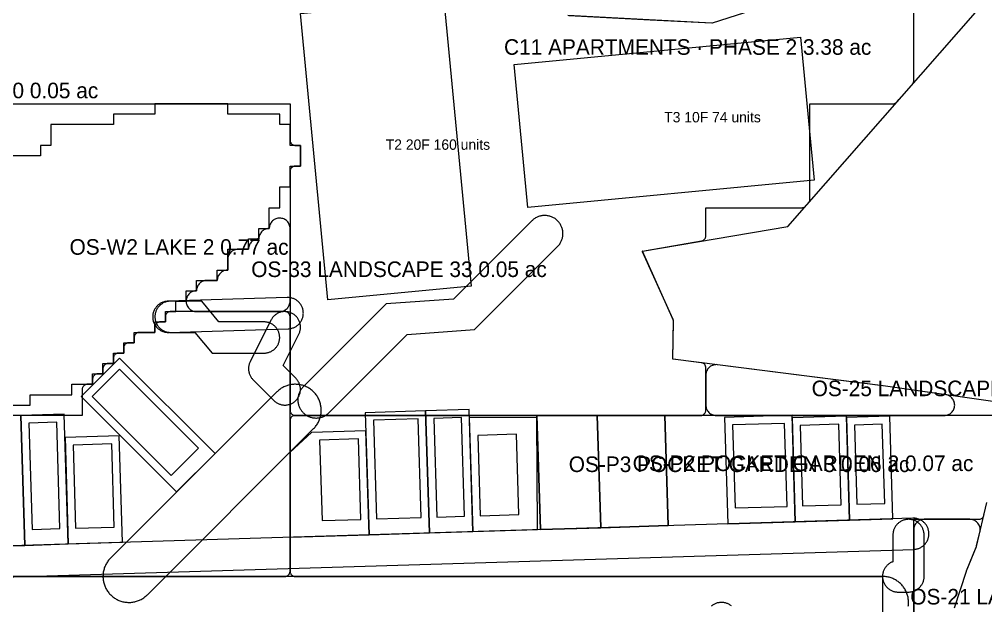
# Model space of a CAD drawing. Extents: x 32 to 940, y -21 to 684.
# Drawn here: x 487.9 to 673.8, y 413.4 to 526.3 of the extents above; entities that cross this region are included whole.
import ezdxf

# ---------------------------------------------------------------- set-up
doc = ezdxf.new("R2010")
doc.units = 0
for name, color, linetype, lineweight in [('BUILDING-APARTMENTS', 1, 'Continuous', 0), ('GREEN-IN-VILLAS', 3, 'Continuous', 0), ('GREEN-LANDSCAPE', 3, 'Continuous', 0), ('PLOT', 4, 'Continuous', 0), ('ROAD-PRIMARY', 1, 'Continuous', 0), ('ROAD-SECONDARY', 1, 'Continuous', 0), ('ROAD-TERTIARY', 7, 'Continuous', 0), ('SITE-BOUNDARY', 7, 'Continuous', 0), ('TEXT-PLOT', 7, 'Continuous', 0), ('TEXT-ZONE', 7, 'Continuous', 0), ('VILLA-HOUSE', 7, 'Continuous', 0), ('WATER', 5, 'Continuous', 0), ('ZONE-APARTMENTS', 1, 'Continuous', 0), ('ZONE-VILLAS', 2, 'Continuous', 0)]:
    doc.layers.add(name, color=color, linetype=linetype, lineweight=lineweight)

msp = doc.modelspace()

# ---------------------------------------------------------------- linework, layer by layer
at = {"layer": 'BUILDING-APARTMENTS'}
for points in [[(547.26, 472.28), (542, 527.4), (569.56, 530.03), (574.82, 474.91)], [(585.75, 490.02), (583.12, 517.58), (638.24, 522.84), (640.87, 495.28)]]:
    msp.add_lwpolyline(points, close=True, dxfattribs=at)
at = {"layer": 'GREEN-IN-VILLAS'}
for points in [[(587.49, 450), (588.17, 428.04), (588.17, 428.03), (588.17, 428.03), (599.77, 428.39), (599.77, 428.39), (599.77, 428.4), (599.11, 450)], [(599.11, 450), (599.77, 428.4), (599.77, 428.39), (599.78, 428.39), (612.77, 428.79), (612.77, 428.79), (612.77, 428.79), (612.12, 450)]]:
    msp.add_lwpolyline(points, close=True, dxfattribs=at)
at = {"layer": 'GREEN-LANDSCAPE'}
for points in [[(520, 472.05), (520.01, 471.85), (520.03, 471.65), (520.07, 471.46), (520.14, 471.27), (520.22, 471.09), (520.32, 470.92), (520.44, 470.75), (520.57, 470.6), (520.71, 470.47), (520.87, 470.35), (521.04, 470.24), (521.22, 470.16), (521.41, 470.09), (521.6, 470.04), (521.8, 470.01), (522, 470), (538, 470), (538.2, 470.01), (538.39, 470.04), (538.58, 470.09), (538.77, 470.15), (538.94, 470.24), (539.11, 470.34), (539.27, 470.45), (539.41, 470.59), (539.55, 470.73), (539.66, 470.89), (539.76, 471.06), (539.85, 471.23), (539.91, 471.42), (539.96, 471.61), (539.99, 471.8), (540, 472), (540, 486), (539.99, 486.19), (539.96, 486.38), (539.92, 486.57), (539.85, 486.75), (539.77, 486.93), (539.67, 487.1), (539.56, 487.25), (539.43, 487.4), (539.29, 487.53), (539.14, 487.65), (538.97, 487.75), (538.8, 487.83), (538.62, 487.9), (538.43, 487.95), (538.24, 487.99), (538.05, 488), (537.86, 487.99), (537.66, 487.97), (537.48, 487.93), (537.29, 487.87), (537.11, 487.79), (536.95, 487.7), (536.79, 487.59), (536.64, 487.47), (536.5, 487.33), (536.38, 487.18), (536.28, 487.02), (536.19, 486.84), (536.11, 486.67), (536.06, 486.48), (536.02, 486.29), (536, 486.1), (536, 486), (535.9, 486), (535.71, 485.98), (535.51, 485.94), (535.33, 485.88), (535.14, 485.81), (534.97, 485.72), (534.81, 485.61), (534.66, 485.48), (534.52, 485.34), (534.39, 485.19), (534.28, 485.03), (534.19, 484.86), (534.12, 484.67), (534.06, 484.49), (534.02, 484.29), (534, 484.1), (534, 484), (533.9, 484), (533.71, 483.98), (533.51, 483.94), (533.33, 483.88), (533.14, 483.81), (532.97, 483.72), (532.81, 483.61), (532.66, 483.48), (532.52, 483.34), (532.39, 483.19), (532.28, 483.03), (532.19, 482.86), (532.12, 482.67), (532.06, 482.49), (532.02, 482.29), (532, 482.1), (532, 482), (531.95, 482), (530, 482), (529.8, 481.99), (529.61, 481.96), (529.42, 481.91), (529.23, 481.85), (529.06, 481.76), (528.89, 481.66), (528.73, 481.55), (528.59, 481.41), (528.45, 481.27), (528.34, 481.11), (528.24, 480.94), (528.15, 480.77), (528.09, 480.58), (528.04, 480.39), (528.01, 480.2), (528, 480), (528, 478.05), (528, 478), (527.9, 478), (527.71, 477.98), (527.51, 477.94), (527.33, 477.88), (527.14, 477.81), (526.97, 477.72), (526.81, 477.61), (526.66, 477.48), (526.52, 477.34), (526.39, 477.19), (526.28, 477.03), (526.19, 476.86), (526.12, 476.67), (526.06, 476.49), (526.02, 476.29), (526, 476.1), (526, 476), (525.95, 476), (524, 476), (523.81, 475.99), (523.62, 475.96), (523.44, 475.92), (523.26, 475.86), (523.08, 475.78), (522.92, 475.68), (522.76, 475.57), (522.62, 475.45), (522.49, 475.31), (522.37, 475.16), (522.27, 475), (522.18, 474.83), (522.11, 474.66), (522.06, 474.47), (522.02, 474.29), (522, 474.1), (522, 474), (521.9, 474), (521.7, 473.98), (521.51, 473.94), (521.32, 473.88), (521.13, 473.8), (520.96, 473.71), (520.79, 473.6), (520.64, 473.47), (520.5, 473.32), (520.38, 473.17), (520.27, 473), (520.18, 472.82), (520.1, 472.64), (520.05, 472.45), (520.02, 472.25)], [(620, 452), (620.01, 451.8), (620.04, 451.61), (620.09, 451.42), (620.15, 451.23), (620.24, 451.06), (620.34, 450.89), (620.45, 450.73), (620.59, 450.59), (620.73, 450.45), (620.89, 450.34), (621.06, 450.24), (621.23, 450.15), (621.42, 450.09), (621.61, 450.04), (621.8, 450.01), (622, 450), (665.88, 450), (666.07, 450.01), (666.26, 450.04), (666.45, 450.08), (666.63, 450.15), (666.81, 450.23), (666.98, 450.33), (667.13, 450.44), (667.28, 450.57), (667.41, 450.71), (667.53, 450.87), (667.63, 451.03), (667.71, 451.2), (667.78, 451.39), (667.83, 451.57), (667.87, 451.76), (667.88, 451.96), (667.87, 452.15), (667.85, 452.34), (667.81, 452.53), (667.75, 452.71), (667.67, 452.89), (667.58, 453.06), (667.47, 453.22), (667.34, 453.37), (667.2, 453.5), (667.05, 453.62), (666.89, 453.73), (666.72, 453.82), (666.54, 453.89), (666.35, 453.94), (666.16, 453.98), (654.11, 455.69), (654.08, 455.69), (622.25, 459.76), (622.05, 459.78), (621.85, 459.77), (621.66, 459.75), (621.46, 459.7), (621.27, 459.64), (621.09, 459.56), (620.92, 459.46), (620.76, 459.34), (620.61, 459.21), (620.47, 459.06), (620.35, 458.9), (620.24, 458.73), (620.16, 458.55), (620.09, 458.37), (620.04, 458.17), (620.01, 457.98), (620, 457.78)]]:
    msp.add_lwpolyline(points, close=True, dxfattribs=at)
msp.add_lwpolyline([(667.84, 412.98), (670.15, 420.02), (670.16, 420.04), (670.16, 420.06), (670.17, 420.07), (670.18, 420.09), (672, 424.62), (672.05, 424.76), (672.09, 424.9), (672.73, 427.53), (672.76, 427.73), (672.78, 427.93), (672.78, 428.13), (672.75, 428.33), (672.71, 428.53), (672.65, 428.72), (672.57, 428.9), (672.47, 429.07), (672.35, 429.24), (672.22, 429.39), (672.07, 429.53), (671.91, 429.65), (671.74, 429.75), (671.56, 429.84), (671.37, 429.91), (671.18, 429.96), (670.98, 429.99), (670.78, 430), (662, 430), (661.8, 429.99), (661.61, 429.96), (661.42, 429.91), (661.23, 429.85), (661.06, 429.76), (660.89, 429.66), (660.73, 429.55), (660.59, 429.41), (660.45, 429.27), (660.34, 429.11), (660.24, 428.94), (660.15, 428.77), (660.09, 428.58), (660.04, 428.39), (660.01, 428.2), (660, 428), (660, 411.02)], dxfattribs=at)
at = {"layer": 'PLOT'}
for points in [[(518.18, 435.28), (525.57, 442.67), (507.18, 461.05), (499.79, 453.66)], [(477.36, 424.63), (488.97, 424.99), (488.2, 449.98), (476.59, 449.62)], [(488.97, 424.99), (497.33, 425.25), (496.56, 450.23), (488.2, 449.98)], [(555.2, 427.02), (566.81, 427.38), (566.09, 450.87), (554.48, 450.51)], [(566.81, 427.38), (575.17, 427.63), (574.45, 451.12), (566.09, 450.87)], [(623.58, 449.63), (624.21, 429.14), (637.21, 429.54), (636.58, 450.03)], [(575.17, 427.63), (587.61, 428.02), (587.49, 449.52), (574.49, 449.62)], [(637.21, 429.54), (647.66, 429.86), (647.04, 449.85), (636.6, 449.53)], [(647.66, 429.86), (656.01, 430.11), (655.41, 449.85), (647.05, 449.6)], [(540, 426.56), (555.2, 427.02), (554.59, 447.01), (544.14, 446.69), (540, 442.93)], [(497.33, 425.25), (507.77, 425.57), (507.14, 446.06), (496.7, 445.74)]]:
    msp.add_lwpolyline(points, close=True, dxfattribs=at)
at = {"layer": 'ROAD-PRIMARY'}
msp.add_lwpolyline([(509.14, 414), (509.34, 414.01), (509.53, 414.03), (509.72, 414.05), (509.91, 414.08), (510.1, 414.12), (510.28, 414.17), (510.47, 414.22), (510.65, 414.28), (510.83, 414.35), (511.01, 414.42), (511.18, 414.5), (511.36, 414.59), (511.52, 414.68), (511.69, 414.78), (511.85, 414.89), (512, 415), (512.15, 415.12), (512.3, 415.25), (512.44, 415.38), (512.54, 415.46), (544.54, 447.46), (544.67, 447.6), (544.8, 447.75), (544.92, 447.89), (545.04, 448.05), (545.15, 448.2), (545.25, 448.37), (545.35, 448.53), (545.44, 448.7), (545.52, 448.87), (545.6, 449.05), (545.67, 449.23), (545.74, 449.41), (545.8, 449.59), (545.85, 449.78), (545.89, 449.97), (545.93, 450.15), (545.96, 450.35), (545.98, 450.54), (545.99, 450.73), (546, 450.92), (546, 451.11), (545.99, 451.3), (545.98, 451.5), (545.95, 451.69), (545.92, 451.88), (545.88, 452.06), (545.84, 452.25), (545.79, 452.44), (545.73, 452.62), (545.66, 452.8), (545.59, 452.98), (545.51, 453.15), (545.43, 453.33), (545.33, 453.5), (545.23, 453.66), (545.13, 453.82), (545.02, 453.98), (544.9, 454.13), (544.78, 454.28), (544.65, 454.42), (544.51, 454.56), (544.37, 454.69), (544.23, 454.82), (544.08, 454.94), (543.93, 455.05), (543.77, 455.16), (543.61, 455.27), (543.44, 455.36), (543.27, 455.45), (543.1, 455.54), (542.92, 455.62), (542.74, 455.69), (542.56, 455.75), (542.38, 455.81), (542.19, 455.86), (542, 455.9), (541.81, 455.93), (541.62, 455.96), (541.43, 455.98), (541.24, 455.99), (541.05, 456), (540.86, 456), (540.66, 455.99), (540.47, 455.97), (540.28, 455.95), (540.09, 455.92), (539.9, 455.88), (539.72, 455.83), (539.53, 455.78), (539.35, 455.72), (539.17, 455.65), (538.99, 455.58), (538.82, 455.5), (538.64, 455.41), (538.48, 455.32), (538.31, 455.22), (538.15, 455.11), (538, 455), (537.85, 454.88), (537.7, 454.75), (537.56, 454.62), (537.46, 454.54), (505.46, 422.54), (505.33, 422.4), (505.2, 422.25), (505.08, 422.11), (504.96, 421.95), (504.85, 421.8), (504.75, 421.63), (504.65, 421.47), (504.56, 421.3), (504.48, 421.13), (504.4, 420.95), (504.32, 420.77), (504.26, 420.59), (504.2, 420.41), (504.15, 420.22), (504.11, 420.03), (504.07, 419.85), (504.04, 419.65), (504.02, 419.46), (504.01, 419.27), (504, 419.08), (504, 418.89), (504.01, 418.7), (504.02, 418.5), (504.05, 418.31), (504.08, 418.12), (504.12, 417.94), (504.16, 417.75), (504.21, 417.56), (504.27, 417.38), (504.34, 417.2), (504.41, 417.02), (504.49, 416.85), (504.57, 416.67), (504.67, 416.5), (504.77, 416.34), (504.87, 416.18), (504.98, 416.02), (505.1, 415.87), (505.22, 415.72), (505.35, 415.58), (505.49, 415.44), (505.63, 415.31), (505.77, 415.18), (505.92, 415.06), (506.07, 414.95), (506.23, 414.84), (506.39, 414.73), (506.56, 414.64), (506.73, 414.55), (506.9, 414.46), (507.08, 414.38), (507.26, 414.31), (507.44, 414.25), (507.62, 414.19), (507.81, 414.14), (508, 414.1), (508.19, 414.07), (508.38, 414.04), (508.57, 414.02), (508.76, 414.01), (508.95, 414)], close=True, dxfattribs=at)
msp.add_lwpolyline([(658.95, 413.26), (658.97, 413.46), (658.99, 413.65), (659, 413.84), (659, 414.03), (659, 414.22), (658.98, 414.42), (658.96, 414.61), (658.94, 414.8), (658.9, 414.99), (658.86, 415.18), (658.81, 415.36), (658.75, 415.55), (658.69, 415.73), (658.62, 415.91), (658.55, 416.08), (658.46, 416.25), (658.37, 416.43), (658.28, 416.59), (658.17, 416.75), (658.06, 416.91), (657.95, 417.07), (657.83, 417.22), (657.7, 417.36), (657.57, 417.5), (657.43, 417.64), (657.29, 417.76), (657.14, 417.89), (656.99, 418.01), (656.84, 418.12), (656.67, 418.23), (656.51, 418.32), (656.34, 418.42), (656.17, 418.5), (656, 418.58), (655.82, 418.66), (655.64, 418.72), (655.45, 418.78), (655.27, 418.84), (655.08, 418.88), (654.89, 418.92), (654.7, 418.95), (654.51, 418.97), (654.32, 418.99), (654.13, 419), (654, 419), (420, 419)], dxfattribs=at)
at = {"layer": 'ROAD-SECONDARY'}
msp.add_lwpolyline([(545.1, 449.5), (545.26, 449.51), (545.42, 449.52), (545.57, 449.55), (545.73, 449.58), (545.88, 449.61), (546.03, 449.65), (546.18, 449.7), (546.33, 449.76), (546.47, 449.82), (546.61, 449.89), (546.75, 449.97), (546.89, 450.05), (547.02, 450.14), (547.14, 450.23), (547.27, 450.33), (547.38, 450.44), (547.48, 450.52), (562.56, 465.61), (575.48, 466.52), (591.48, 482.52), (591.58, 482.64), (591.69, 482.76), (591.78, 482.88), (591.88, 483.01), (591.97, 483.14), (592.04, 483.27), (592.12, 483.41), (592.19, 483.56), (592.25, 483.7), (592.3, 483.85), (592.35, 484), (592.39, 484.15), (592.43, 484.3), (592.46, 484.46), (592.48, 484.62), (592.49, 484.77), (592.5, 484.93), (592.5, 485.09), (592.49, 485.24), (592.48, 485.4), (592.46, 485.56), (592.43, 485.71), (592.39, 485.87), (592.35, 486.02), (592.3, 486.17), (592.24, 486.31), (592.18, 486.46), (592.11, 486.6), (592.04, 486.74), (591.96, 486.87), (591.87, 487), (591.78, 487.13), (591.68, 487.25), (591.57, 487.37), (591.46, 487.49), (591.35, 487.59), (591.23, 487.7), (591.11, 487.8), (590.98, 487.89), (590.85, 487.97), (590.71, 488.05), (590.57, 488.13), (590.43, 488.19), (590.28, 488.26), (590.14, 488.31), (589.99, 488.36), (589.84, 488.4), (589.68, 488.43), (589.53, 488.46), (589.37, 488.48), (589.21, 488.49), (589.06, 488.5), (588.9, 488.5), (588.74, 488.49), (588.58, 488.48), (588.43, 488.45), (588.27, 488.42), (588.12, 488.39), (587.97, 488.35), (587.82, 488.3), (587.67, 488.24), (587.53, 488.18), (587.39, 488.11), (587.25, 488.03), (587.11, 487.95), (586.98, 487.86), (586.86, 487.77), (586.73, 487.67), (586.62, 487.56), (586.52, 487.48), (571.44, 472.39), (558.52, 471.48), (542.52, 455.48), (542.42, 455.36), (542.31, 455.24), (542.22, 455.12), (542.12, 454.99), (542.03, 454.86), (541.96, 454.73), (541.88, 454.59), (541.81, 454.44), (541.75, 454.3), (541.7, 454.15), (541.65, 454), (541.61, 453.85), (541.57, 453.7), (541.54, 453.54), (541.52, 453.38), (541.51, 453.23), (541.5, 453.07), (541.5, 452.91), (541.51, 452.76), (541.52, 452.6), (541.54, 452.44), (541.57, 452.29), (541.61, 452.13), (541.65, 451.98), (541.7, 451.83), (541.76, 451.69), (541.82, 451.54), (541.89, 451.4), (541.96, 451.26), (542.04, 451.13), (542.13, 451), (542.22, 450.87), (542.32, 450.75), (542.43, 450.63), (542.54, 450.51), (542.65, 450.41), (542.77, 450.3), (542.89, 450.2), (543.02, 450.11), (543.15, 450.03), (543.29, 449.95), (543.43, 449.87), (543.57, 449.81), (543.72, 449.74), (543.86, 449.69), (544.01, 449.64), (544.16, 449.6), (544.32, 449.57), (544.47, 449.54), (544.63, 449.52), (544.79, 449.51), (544.94, 449.5)], close=True, dxfattribs=at)
at = {"layer": 'ROAD-TERTIARY'}
for points in [[(539.65, 466.69), (539.79, 466.7), (539.94, 466.72), (540.08, 466.74), (540.22, 466.77), (540.36, 466.8), (540.5, 466.84), (540.63, 466.89), (540.77, 466.95), (540.9, 467.01), (541.03, 467.08), (541.15, 467.15), (541.27, 467.23), (541.39, 467.32), (541.5, 467.41), (541.61, 467.5), (541.71, 467.6), (541.81, 467.71), (541.9, 467.82), (541.99, 467.94), (542.07, 468.06), (542.15, 468.18), (542.22, 468.3), (542.28, 468.43), (542.34, 468.57), (542.39, 468.7), (542.43, 468.84), (542.47, 468.98), (542.5, 469.12), (542.53, 469.26), (542.54, 469.4), (542.55, 469.55), (542.56, 469.69), (542.55, 469.84), (542.54, 469.98), (542.52, 470.13), (542.5, 470.27), (542.47, 470.41), (542.43, 470.55), (542.39, 470.69), (542.34, 470.82), (542.28, 470.95), (542.22, 471.08), (542.14, 471.21), (542.07, 471.33), (541.99, 471.45), (541.9, 471.57), (541.81, 471.68), (541.71, 471.78), (541.61, 471.88), (541.5, 471.98), (541.38, 472.07), (541.27, 472.16), (541.15, 472.24), (541.02, 472.31), (540.9, 472.38), (540.76, 472.44), (540.63, 472.49), (540.5, 472.54), (540.36, 472.58), (540.22, 472.62), (540.08, 472.65), (539.93, 472.67), (539.79, 472.68), (539.64, 472.69), (539.47, 472.69), (516.48, 471.99), (516.33, 471.98), (516.19, 471.96), (516.04, 471.94), (515.9, 471.91), (515.76, 471.88), (515.63, 471.83), (515.49, 471.79), (515.36, 471.73), (515.23, 471.67), (515.1, 471.6), (514.97, 471.53), (514.85, 471.45), (514.74, 471.36), (514.62, 471.27), (514.52, 471.18), (514.41, 471.07), (514.32, 470.97), (514.22, 470.86), (514.14, 470.74), (514.05, 470.62), (513.98, 470.5), (513.91, 470.38), (513.84, 470.25), (513.79, 470.11), (513.74, 469.98), (513.69, 469.84), (513.65, 469.7), (513.62, 469.56), (513.6, 469.42), (513.58, 469.27), (513.57, 469.13), (513.57, 468.99), (513.57, 468.84), (513.58, 468.7), (513.6, 468.55), (513.62, 468.41), (513.65, 468.27), (513.69, 468.13), (513.74, 467.99), (513.79, 467.86), (513.85, 467.73), (513.91, 467.6), (513.98, 467.47), (514.06, 467.35), (514.14, 467.23), (514.23, 467.11), (514.32, 467), (514.42, 466.9), (514.52, 466.8), (514.63, 466.7), (514.74, 466.61), (514.86, 466.52), (514.98, 466.44), (515.1, 466.37), (515.23, 466.3), (515.36, 466.24), (515.49, 466.19), (515.63, 466.14), (515.77, 466.1), (515.91, 466.06), (516.05, 466.03), (516.19, 466.01), (516.34, 466), (516.48, 465.99), (516.66, 465.99)], [(535.14, 462), (535.29, 462.01), (535.43, 462.03), (535.57, 462.06), (535.72, 462.09), (535.86, 462.12), (535.99, 462.17), (536.13, 462.22), (536.26, 462.28), (536.39, 462.34), (536.52, 462.41), (536.64, 462.49), (536.76, 462.57), (536.87, 462.66), (536.98, 462.75), (537.09, 462.85), (537.19, 462.95), (537.29, 463.06), (537.38, 463.17), (537.46, 463.29), (537.54, 463.41), (537.62, 463.53), (537.68, 463.66), (537.75, 463.79), (537.8, 463.92), (537.85, 464.06), (537.89, 464.2), (537.93, 464.34), (537.95, 464.48), (537.98, 464.62), (537.99, 464.77), (538, 464.91), (538, 465.05), (537.99, 465.2), (537.98, 465.34), (537.96, 465.49), (537.93, 465.63), (537.9, 465.77), (537.86, 465.91), (537.81, 466.04), (537.76, 466.18), (537.7, 466.31), (537.63, 466.44), (537.56, 466.56), (537.48, 466.68), (537.4, 466.8), (537.31, 466.92), (537.22, 467.02), (537.12, 467.13), (537.01, 467.23), (536.9, 467.32), (536.79, 467.41), (536.67, 467.49), (536.55, 467.57), (536.42, 467.64), (536.29, 467.71), (536.16, 467.77), (536.03, 467.82), (535.89, 467.87), (535.75, 467.9), (535.61, 467.94), (535.47, 467.96), (535.32, 467.98), (535.18, 468), (535.04, 468), (526.31, 468), (523, 472), (517, 472), (516.86, 472), (516.71, 471.99), (516.57, 471.97), (516.43, 471.94), (516.28, 471.91), (516.14, 471.88), (516.01, 471.83), (515.87, 471.78), (515.74, 471.72), (515.61, 471.66), (515.48, 471.59), (515.36, 471.51), (515.24, 471.43), (515.13, 471.34), (515.02, 471.25), (514.91, 471.15), (514.81, 471.05), (514.71, 470.94), (514.62, 470.83), (514.54, 470.71), (514.46, 470.59), (514.38, 470.47), (514.32, 470.34), (514.25, 470.21), (514.2, 470.08), (514.15, 469.94), (514.11, 469.8), (514.07, 469.66), (514.05, 469.52), (514.02, 469.38), (514.01, 469.23), (514, 469.09), (514, 468.95), (514.01, 468.8), (514.02, 468.66), (514.04, 468.51), (514.07, 468.37), (514.1, 468.23), (514.14, 468.09), (514.19, 467.96), (514.24, 467.82), (514.3, 467.69), (514.37, 467.56), (514.44, 467.44), (514.52, 467.32), (514.6, 467.2), (514.69, 467.08), (514.78, 466.98), (514.88, 466.87), (514.99, 466.77), (515.1, 466.68), (515.21, 466.59), (515.33, 466.51), (515.45, 466.43), (515.58, 466.36), (515.71, 466.29), (515.84, 466.23), (515.97, 466.18), (516.11, 466.13), (516.25, 466.1), (516.39, 466.06), (516.53, 466.04), (516.68, 466.02), (516.82, 466), (516.96, 466), (521.69, 466), (525, 462), (535, 462)], [(539.1, 452), (539.24, 452.01), (539.39, 452.02), (539.53, 452.05), (539.67, 452.08), (539.81, 452.11), (539.95, 452.15), (540.09, 452.2), (540.22, 452.26), (540.35, 452.32), (540.48, 452.39), (540.6, 452.46), (540.72, 452.54), (540.84, 452.63), (540.95, 452.72), (541.06, 452.82), (541.16, 452.92), (541.26, 453.02), (541.35, 453.13), (541.44, 453.25), (541.52, 453.37), (541.59, 453.49), (541.66, 453.62), (541.73, 453.75), (541.78, 453.88), (541.83, 454.02), (541.88, 454.15), (541.92, 454.29), (541.95, 454.44), (541.97, 454.58), (541.99, 454.72), (542, 454.87), (542, 455.01), (542, 455.15), (541.99, 455.3), (541.97, 455.44), (541.94, 455.58), (541.91, 455.72), (541.87, 455.86), (541.83, 456), (541.78, 456.14), (541.72, 456.27), (541.65, 456.4), (541.58, 456.52), (541.51, 456.65), (541.43, 456.76), (541.34, 456.88), (541.25, 456.99), (541.15, 457.1), (538.65, 459.59), (541.68, 465.66), (541.75, 465.79), (541.8, 465.92), (541.85, 466.06), (541.89, 466.2), (541.93, 466.34), (541.95, 466.48), (541.98, 466.62), (541.99, 466.76), (542, 466.91), (542, 467.05), (541.99, 467.2), (541.98, 467.34), (541.96, 467.49), (541.93, 467.63), (541.9, 467.77), (541.86, 467.91), (541.81, 468.04), (541.76, 468.18), (541.7, 468.31), (541.63, 468.44), (541.56, 468.56), (541.48, 468.68), (541.4, 468.8), (541.31, 468.91), (541.22, 469.02), (541.12, 469.13), (541.01, 469.23), (540.9, 469.32), (540.79, 469.41), (540.67, 469.49), (540.55, 469.57), (540.42, 469.64), (540.29, 469.71), (540.16, 469.77), (540.03, 469.82), (539.89, 469.87), (539.75, 469.9), (539.61, 469.94), (539.47, 469.96), (539.33, 469.98), (539.18, 470), (539.04, 470), (538.89, 470), (538.75, 469.99), (538.6, 469.97), (538.46, 469.95), (538.32, 469.92), (538.18, 469.89), (538.04, 469.84), (537.91, 469.79), (537.77, 469.74), (537.64, 469.68), (537.52, 469.61), (537.39, 469.53), (537.27, 469.45), (537.16, 469.37), (537.04, 469.27), (536.94, 469.18), (536.84, 469.08), (536.74, 468.97), (536.64, 468.86), (536.56, 468.74), (536.48, 468.62), (536.4, 468.5), (536.33, 468.37), (536.32, 468.34), (532.32, 460.34), (532.25, 460.21), (532.2, 460.08), (532.15, 459.94), (532.11, 459.8), (532.07, 459.66), (532.05, 459.52), (532.02, 459.38), (532.01, 459.24), (532, 459.09), (532, 458.95), (532.01, 458.8), (532.02, 458.66), (532.04, 458.51), (532.07, 458.37), (532.1, 458.23), (532.14, 458.09), (532.19, 457.96), (532.24, 457.82), (532.3, 457.69), (532.37, 457.56), (532.44, 457.44), (532.52, 457.32), (532.6, 457.2), (532.69, 457.09), (532.78, 456.98), (532.88, 456.88), (536.88, 452.88), (536.98, 452.78), (537.09, 452.69), (537.21, 452.6), (537.32, 452.51), (537.45, 452.43), (537.57, 452.36), (537.7, 452.3), (537.83, 452.24), (537.97, 452.18), (538.1, 452.14), (538.24, 452.1), (538.38, 452.06), (538.52, 452.04), (538.67, 452.02), (538.81, 452.01), (538.96, 452)], [(659.14, 416), (659.29, 416.01), (659.43, 416.03), (659.57, 416.06), (659.72, 416.09), (659.86, 416.12), (659.99, 416.17), (660.13, 416.22), (660.26, 416.28), (660.39, 416.34), (660.52, 416.41), (660.64, 416.49), (660.76, 416.57), (660.87, 416.66), (660.98, 416.75), (661.09, 416.85), (661.19, 416.95), (661.29, 417.06), (661.38, 417.17), (661.46, 417.29), (661.54, 417.41), (661.62, 417.53), (661.68, 417.66), (661.75, 417.79), (661.8, 417.92), (661.85, 418.06), (661.89, 418.2), (661.93, 418.34), (661.95, 418.48), (661.98, 418.62), (661.99, 418.77), (662, 418.91), (662, 419), (662, 427), (662, 427.14), (661.99, 427.29), (661.97, 427.43), (661.95, 427.57), (661.91, 427.71), (661.88, 427.86), (661.83, 427.99), (661.78, 428.13), (661.72, 428.26), (661.66, 428.39), (661.59, 428.52), (661.51, 428.64), (661.43, 428.76), (661.34, 428.87), (661.25, 428.98), (661.15, 429.09), (661.05, 429.19), (660.94, 429.29), (660.83, 429.38), (660.71, 429.46), (660.59, 429.54), (660.47, 429.62), (660.34, 429.68), (660.21, 429.75), (660.08, 429.8), (659.94, 429.85), (659.8, 429.89), (659.66, 429.93), (659.52, 429.95), (659.38, 429.98), (659.23, 429.99), (659.09, 430), (658.95, 430), (658.8, 429.99), (658.66, 429.98), (658.51, 429.96), (658.37, 429.93), (658.23, 429.9), (658.09, 429.86), (657.96, 429.81), (657.82, 429.76), (657.69, 429.7), (657.56, 429.63), (657.44, 429.56), (657.32, 429.48), (657.2, 429.4), (657.09, 429.31), (656.98, 429.21), (656.87, 429.12), (656.77, 429.01), (656.68, 428.9), (656.59, 428.79), (656.51, 428.67), (656.43, 428.55), (656.36, 428.42), (656.29, 428.29), (656.23, 428.16), (656.18, 428.03), (656.13, 427.89), (656.1, 427.75), (656.06, 427.61), (656.04, 427.47), (656.02, 427.32), (656, 427.18), (656, 427.04), (656, 421.83), (655.87, 421.78), (655.74, 421.72), (655.61, 421.66), (655.48, 421.59), (655.36, 421.51), (655.24, 421.43), (655.13, 421.34), (655.02, 421.25), (654.91, 421.15), (654.81, 421.05), (654.71, 420.94), (654.62, 420.83), (654.54, 420.71), (654.46, 420.59), (654.38, 420.47), (654.32, 420.34), (654.25, 420.21), (654.2, 420.08), (654.15, 419.94), (654.11, 419.8), (654.07, 419.66), (654.05, 419.52), (654.02, 419.38), (654.01, 419.23), (654, 419.09), (654, 418.95), (654.01, 418.8), (654.02, 418.66), (654.04, 418.51), (654.07, 418.37), (654.1, 418.23), (654.14, 418.09), (654.19, 417.96), (654.24, 417.82), (654.3, 417.69), (654.37, 417.56), (654.44, 417.44), (654.52, 417.32), (654.6, 417.2), (654.69, 417.08), (654.78, 416.98), (654.88, 416.87), (654.99, 416.77), (655.1, 416.68), (655.21, 416.59), (655.33, 416.51), (655.45, 416.43), (655.58, 416.36), (655.71, 416.29), (655.84, 416.23), (655.97, 416.18), (656.11, 416.13), (656.25, 416.1), (656.39, 416.06), (656.53, 416.04), (656.68, 416.02), (656.82, 416), (656.96, 416), (659, 416)]]:
    msp.add_lwpolyline(points, close=True, dxfattribs=at)
for points in [[(455.11, 417.93), (660.01, 424.21), (660.15, 424.22), (660.3, 424.24), (660.44, 424.26), (660.58, 424.29), (660.72, 424.32), (660.86, 424.36), (660.99, 424.41), (661.13, 424.47), (661.26, 424.53), (661.39, 424.6), (661.51, 424.67), (661.63, 424.75), (661.75, 424.83), (661.86, 424.93), (661.97, 425.02), (662.07, 425.12), (662.17, 425.23), (662.26, 425.34), (662.35, 425.45), (662.43, 425.57), (662.51, 425.7), (662.58, 425.82), (662.64, 425.95), (662.7, 426.09), (662.75, 426.22), (662.79, 426.36), (662.83, 426.5), (662.86, 426.64), (662.88, 426.78), (662.9, 426.92), (662.91, 427.07), (662.92, 427.21), (662.91, 427.36), (662.9, 427.5), (662.88, 427.64), (662.86, 427.79), (662.83, 427.93), (662.79, 428.07), (662.75, 428.2), (662.7, 428.34), (662.64, 428.47), (662.57, 428.6), (662.5, 428.73), (662.43, 428.85), (662.35, 428.97), (662.26, 429.08), (662.17, 429.2), (662.07, 429.3), (661.96, 429.4), (661.86, 429.5), (661.74, 429.59), (661.63, 429.68), (661.51, 429.75), (661.38, 429.83), (661.25, 429.9), (661.12, 429.96), (660.99, 430.01), (660.86, 430.06), (660.72, 430.1), (660.58, 430.14), (660.43, 430.17), (660.29, 430.19), (660.15, 430.2), (660, 430.21), (659.82, 430.21), (454.92, 423.93)], [(624.91, 413.31), (624.79, 413.4), (624.68, 413.49), (624.55, 413.57), (624.43, 413.64), (624.3, 413.7), (624.17, 413.76), (624.03, 413.82), (623.9, 413.86), (623.76, 413.9), (623.62, 413.94), (623.48, 413.96), (623.33, 413.98), (623.19, 413.99), (623.04, 414), (622.9, 414), (622.76, 413.99), (622.61, 413.98), (622.47, 413.95), (622.33, 413.92), (622.19, 413.89), (622.05, 413.85), (621.91, 413.8), (621.78, 413.74), (621.65, 413.68), (621.52, 413.61), (621.4, 413.54), (621.28, 413.46), (621.16, 413.37), (621.05, 413.28)]]:
    msp.add_lwpolyline(points, dxfattribs=at)
at = {"layer": 'SITE-BOUNDARY'}
for points in [[(678.39, 452.25), (654.09, 455.69), (613.67, 460.86), (613.66, 460.86), (613.66, 460.86), (613.66, 460.87), (613.78, 468.26), (607.78, 481.64), (607.77, 481.66), (607.79, 481.66), (635.79, 486.41), (679.67, 536.52)], [(644.88, 533.18), (621.2, 525.52), (621.18, 525.51), (621.17, 525.51), (593.45, 526.98)], [(667.83, 412.98), (670.16, 420.04), (670.16, 420.06), (670.17, 420.07), (672.06, 424.75), (674.09, 433.23)]]:
    msp.add_lwpolyline(points, dxfattribs=at)
at = {"layer": 'VILLA-HOUSE'}
for points in [[(517.12, 438.46), (522.39, 443.73), (507.18, 458.93), (501.91, 453.66)], [(490.38, 428.03), (495.73, 428.2), (495.11, 448.69), (489.75, 448.52)], [(556.61, 430.07), (565.22, 430.33), (564.64, 449.32), (556.03, 449.06)], [(568.22, 430.42), (573.58, 430.59), (572.99, 449.58), (567.63, 449.41)], [(625.62, 432.18), (635.62, 432.49), (635.13, 448.48), (625.12, 448.17)], [(638.62, 432.58), (646.06, 432.81), (645.59, 448.3), (638.14, 448.07)], [(649.06, 432.9), (654.42, 433.07), (653.95, 448.31), (648.59, 448.14)], [(576.57, 430.68), (584.02, 430.91), (583.55, 446.4), (576.1, 446.17)], [(498.73, 428.29), (506.18, 428.52), (505.69, 444.51), (498.24, 444.28)], [(546.16, 429.75), (553.61, 429.97), (553.14, 445.47), (545.69, 445.24)]]:
    msp.add_lwpolyline(points, close=True, dxfattribs=at)
at = {"layer": 'WATER'}
msp.add_lwpolyline([(484, 452), (490, 452), (490, 454), (498, 454), (498, 456), (501.98, 456), (502, 456), (502, 456.02), (502, 458), (503.98, 458), (504, 458), (504, 458.02), (504, 460), (505.98, 460), (506, 460), (506, 460.02), (506, 462), (507.98, 462), (508, 462), (508, 462.02), (508, 464), (509.98, 464), (510, 464), (510, 464.02), (510, 466), (513.98, 466), (514, 466), (514, 466.02), (514, 468), (515.98, 468), (516, 468), (516, 468.02), (516, 470), (518, 470), (518, 472), (520, 472), (520, 474), (522, 474), (522, 476), (526, 476), (526, 478), (528, 478), (528, 482), (532, 482), (532, 484), (534, 484), (534, 486), (536, 486), (536, 490), (538, 490), (538, 494), (540, 494), (540, 498), (541.98, 498), (542, 498), (542, 498.02), (542, 501.98), (542, 502), (541.98, 502), (540, 502), (540, 506), (538, 506), (538, 508), (528, 508), (528, 510), (514, 510), (514, 508), (506, 508), (506, 506), (494, 506), (494, 502), (492, 502), (492, 500), (484, 500)], dxfattribs=at)
at = {"layer": 'ZONE-APARTMENTS'}
for points in [[(480.02, 510), (539.98, 510), (540, 510), (540, 509.98), (540, 503), (540, 502.9), (540.02, 502.8), (540.04, 502.71), (540.08, 502.62), (540.12, 502.53), (540.17, 502.44), (540.23, 502.37), (540.29, 502.29), (540.37, 502.23), (540.44, 502.17), (540.53, 502.12), (540.62, 502.08), (540.71, 502.04), (540.8, 502.02), (540.9, 502), (541, 502), (541.98, 502), (542, 502), (542, 501.98), (542, 498.02), (542, 498), (541.98, 498), (541, 498), (540.9, 498), (540.8, 497.98), (540.71, 497.96), (540.62, 497.92), (540.53, 497.88), (540.44, 497.83), (540.37, 497.77), (540.29, 497.71), (540.23, 497.63), (540.17, 497.56), (540.12, 497.47), (540.08, 497.38), (540.04, 497.29), (540.02, 497.2), (540, 497.1), (540, 497), (540, 451), (540, 450.9), (540.02, 450.8), (540.04, 450.71), (540.08, 450.62), (540.12, 450.53), (540.17, 450.44), (540.23, 450.37), (540.29, 450.29), (540.37, 450.23), (540.44, 450.17), (540.53, 450.12), (540.62, 450.08), (540.71, 450.04), (540.8, 450.02), (540.9, 450), (541, 450), (619, 450), (619.1, 450), (619.2, 450.02), (619.29, 450.04), (619.38, 450.08), (619.47, 450.12), (619.56, 450.17), (619.63, 450.23), (619.71, 450.29), (619.77, 450.37), (619.83, 450.44), (619.88, 450.53), (619.92, 450.62), (619.96, 450.71), (619.98, 450.8), (620, 450.9), (620, 451), (620, 459.17), (620, 459.26), (619.98, 459.36), (619.96, 459.45), (619.93, 459.54), (619.89, 459.63), (619.84, 459.71), (619.78, 459.79), (619.72, 459.86), (619.65, 459.93), (619.57, 459.99), (619.49, 460.04), (619.4, 460.08), (619.31, 460.12), (619.22, 460.14), (619.13, 460.16), (613.69, 460.85), (613.67, 460.86), (613.66, 460.86), (613.66, 460.86), (613.66, 460.87), (613.66, 460.89), (613.78, 468.04), (613.77, 468.15), (613.76, 468.26), (613.73, 468.36), (613.69, 468.46), (607.84, 481.5), (607.78, 481.63), (607.78, 481.64), (607.77, 481.66), (607.79, 481.66), (607.8, 481.66), (608.52, 481.78), (619.17, 483.59), (619.27, 483.61), (619.36, 483.64), (619.45, 483.68), (619.54, 483.73), (619.62, 483.79), (619.7, 483.86), (619.76, 483.93), (619.82, 484.01), (619.88, 484.1), (619.92, 484.19), (619.96, 484.28), (619.98, 484.38), (619.99, 484.48), (620, 484.58), (620, 489.98), (620, 490), (620.02, 490), (638.48, 490), (638.58, 490), (638.67, 490.02), (638.76, 490.04), (638.85, 490.07), (638.94, 490.11), (639.02, 490.16), (639.1, 490.21), (639.17, 490.27), (639.23, 490.34), (639.75, 490.93), (639.82, 491.01), (639.87, 491.1), (639.92, 491.19), (639.95, 491.29), (639.98, 491.39), (639.99, 491.49), (640, 491.59), (640, 509.98), (640, 510), (640.02, 510), (655.99, 510), (656.09, 510), (656.18, 510.02), (656.27, 510.04), (656.36, 510.07), (656.45, 510.11), (656.53, 510.16), (656.61, 510.21), (656.68, 510.27), (656.74, 510.34), (657.16, 510.81), (659.75, 513.78), (659.82, 513.86), (659.87, 513.94), (659.92, 514.04), (659.95, 514.13), (659.98, 514.23), (659.99, 514.33), (660, 514.44), (660, 529.98)], [(628.83, 527.99), (621.21, 525.52), (621.2, 525.52), (621.18, 525.51), (621.17, 525.51), (621.16, 525.51), (609.29, 526.14), (593.64, 526.97)]]:
    msp.add_lwpolyline(points, dxfattribs=at)
at = {"layer": 'ZONE-VILLAS'}
for points in [[(433.16, 419), (539, 419), (539.1, 419), (539.2, 419.02), (539.29, 419.04), (539.38, 419.08), (539.47, 419.12), (539.56, 419.17), (539.63, 419.23), (539.71, 419.29), (539.77, 419.37), (539.83, 419.44), (539.88, 419.53), (539.92, 419.62), (539.96, 419.71), (539.98, 419.8), (540, 419.9), (540, 420), (540, 469), (540, 469.1), (539.98, 469.2), (539.96, 469.29), (539.92, 469.38), (539.88, 469.47), (539.83, 469.56), (539.77, 469.63), (539.71, 469.71), (539.63, 469.77), (539.56, 469.83), (539.47, 469.88), (539.38, 469.92), (539.29, 469.96), (539.2, 469.98), (539.1, 470), (539, 470), (517, 470), (516.9, 470), (516.8, 469.98), (516.71, 469.96), (516.62, 469.92), (516.53, 469.88), (516.44, 469.83), (516.37, 469.77), (516.29, 469.71), (516.23, 469.63), (516.17, 469.56), (516.12, 469.47), (516.08, 469.38), (516.04, 469.29), (516.02, 469.2), (516, 469.1), (516, 469), (516, 468.02), (516, 468), (515.98, 468), (515, 468), (514.9, 468), (514.8, 467.98), (514.71, 467.96), (514.62, 467.92), (514.53, 467.88), (514.44, 467.83), (514.37, 467.77), (514.29, 467.71), (514.23, 467.63), (514.17, 467.56), (514.12, 467.47), (514.08, 467.38), (514.04, 467.29), (514.02, 467.2), (514, 467.1), (514, 467), (514, 466.02), (514, 466), (513.98, 466), (511, 466), (510.9, 466), (510.8, 465.98), (510.71, 465.96), (510.62, 465.92), (510.53, 465.88), (510.44, 465.83), (510.37, 465.77), (510.29, 465.71), (510.23, 465.63), (510.17, 465.56), (510.12, 465.47), (510.08, 465.38), (510.04, 465.29), (510.02, 465.2), (510, 465.1), (510, 465), (510, 464.02), (510, 464), (509.98, 464), (509, 464), (508.9, 464), (508.8, 463.98), (508.71, 463.96), (508.62, 463.92), (508.53, 463.88), (508.44, 463.83), (508.37, 463.77), (508.29, 463.71), (508.23, 463.63), (508.17, 463.56), (508.12, 463.47), (508.08, 463.38), (508.04, 463.29), (508.02, 463.2), (508, 463.1), (508, 463), (508, 462.02), (508, 462), (507.98, 462), (507, 462), (506.9, 462), (506.8, 461.98), (506.71, 461.96), (506.62, 461.92), (506.53, 461.88), (506.44, 461.83), (506.37, 461.77), (506.29, 461.71), (506.23, 461.63), (506.17, 461.56), (506.12, 461.47), (506.08, 461.38), (506.04, 461.29), (506.02, 461.2), (506, 461.1), (506, 461), (506, 460.02), (506, 460), (505.98, 460), (505, 460), (504.9, 460), (504.8, 459.98), (504.71, 459.96), (504.62, 459.92), (504.53, 459.88), (504.44, 459.83), (504.37, 459.77), (504.29, 459.71), (504.23, 459.63), (504.17, 459.56), (504.12, 459.47), (504.08, 459.38), (504.04, 459.29), (504.02, 459.2), (504, 459.1), (504, 459), (504, 458.02), (504, 458), (503.98, 458), (503, 458), (502.9, 458), (502.8, 457.98), (502.71, 457.96), (502.62, 457.92), (502.53, 457.88), (502.44, 457.83), (502.37, 457.77), (502.29, 457.71), (502.23, 457.63), (502.17, 457.56), (502.12, 457.47), (502.08, 457.38), (502.04, 457.29), (502.02, 457.2), (502, 457.1), (502, 457), (502, 456.02), (502, 456), (501.98, 456), (501, 456), (500.9, 456), (500.8, 455.98), (500.71, 455.96), (500.62, 455.92), (500.53, 455.88), (500.44, 455.83), (500.37, 455.77), (500.29, 455.71), (500.23, 455.63), (500.17, 455.56), (500.12, 455.47), (500.08, 455.38), (500.04, 455.29), (500.02, 455.2), (500, 455.1), (500, 455), (500, 450.02), (500, 450), (499.98, 450), (462.31, 450)], [(676.65, 450), (612.12, 450), (612.77, 428.79), (612.77, 428.79), (612.77, 428.79), (599.78, 428.39), (599.77, 428.39), (599.77, 428.4), (599.77, 428.39), (599.77, 428.39), (588.17, 428.03), (588.17, 428.03), (588.17, 428.04), (587.49, 450), (541, 450), (540.9, 450), (540.8, 449.98), (540.71, 449.96), (540.62, 449.92), (540.53, 449.88), (540.44, 449.83), (540.37, 449.77), (540.29, 449.71), (540.23, 449.63), (540.17, 449.56), (540.12, 449.47), (540.08, 449.38), (540.04, 449.29), (540.02, 449.2), (540, 449.1), (540, 449), (540, 420), (540, 419.9), (540.02, 419.8), (540.04, 419.71), (540.08, 419.62), (540.12, 419.53), (540.17, 419.44), (540.23, 419.37), (540.29, 419.29), (540.37, 419.23), (540.44, 419.17), (540.53, 419.12), (540.62, 419.08), (540.71, 419.04), (540.8, 419.02), (540.9, 419), (541, 419), (653.98, 419), (654, 419), (654, 418.98), (654, 411)], [(660, 411), (660, 429.98), (660, 430), (660.02, 430), (672.53, 430), (672.62, 430), (672.72, 430.02), (672.81, 430.04), (672.9, 430.07), (672.99, 430.11), (673.07, 430.16), (673.15, 430.21), (673.22, 430.28), (673.29, 430.35), (673.35, 430.42), (673.4, 430.5), (673.44, 430.59), (673.48, 430.67), (673.5, 430.77), (674.09, 433.23)]]:
    msp.add_lwpolyline(points, dxfattribs=at)

# ---------------------------------------------------------------- texts
at = {"layer": 'TEXT-PLOT'}
for s, p in [('T3 10F 74 units', (611.99, 506.43)), ('T2 20F 160 units', (558.41, 501.15))]:
    msp.add_text(s, height=2, dxfattribs=at).set_placement(p)
at = {"layer": 'TEXT-ZONE'}
for s, p in [('C11 APARTMENTS · PHASE 2 3.38 ac', (581.17, 519.44)), ('OS-40 LANDSCAPE 40 0.05 ac', (446.23, 511.07)), ('OS-W2 LAKE 2 0.77 ac', (497.57, 480.94)), ('OS-33 LANDSCAPE 33 0.05 ac', (532.53, 476.65)), ('OS-25 LANDSCAPE 25 0.08 ac', (640.36, 453.71)), ('OS-P3 POCKET GARDEN 3 0.06 ac', (593.62, 439.1)), ('OS-P2 POCKET GARDEN 2 0.07 ac', (605.93, 439.29)), ('OS-21 LANDSCAPE 21 0.10 ac', (659.34, 413.6))]:
    msp.add_text(s, height=3, dxfattribs=at).set_placement(p)

doc.saveas('drawing.dxf')
